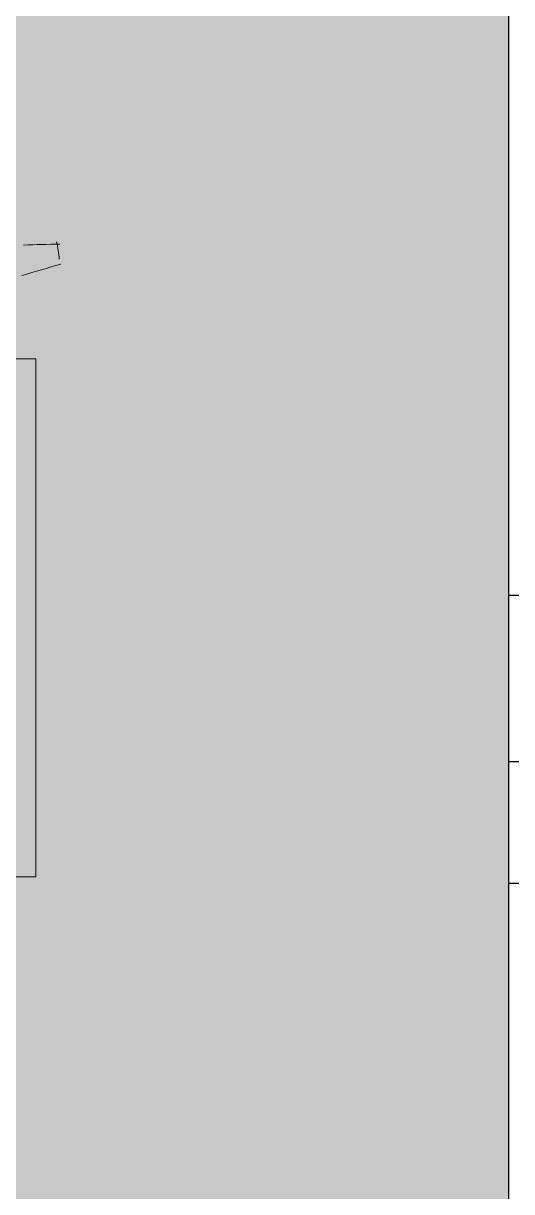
# Model space of a CAD drawing. Header units: millimetres. Extents: x 0 to 90.2, y 0 to 62.5.
# Drawn here: x 72.443 to 73.59, y 35.689 to 38.431 of the extents above; entities that cross this region are included whole.
import ezdxf

# ---------------------------------------------------------------- set-up
doc = ezdxf.new("R2010")
doc.units = ezdxf.units.MM
for name, color, linetype in [('PDF_014405$FT-FIXFIT', 7, 'Continuous'), ('PDF_014405$WA-COL', 7, 'Continuous'), ('PDF_014405$WA-EXT', 7, 'Continuous')]:
    doc.layers.add(name, color=color, linetype=linetype)
doc.layers.add('PDF_014405$HL-TMP', color=7, linetype='Continuous', true_color=0xe6db59)

msp = doc.modelspace()

# ---------------------------------------------------------------- linework, layer by layer
at = {"layer": 'PDF_014405$FT-FIXFIT', "lineweight": 0}
msp.add_lwpolyline([(71.3475, 37.6432), (72.4724, 37.6432), (72.4724, 36.4283), (71.3475, 36.4283)], close=True, dxfattribs=at)
for centre, radius, start, end in [((72.1175, 37.8331), 0.4125, 6.1361, 11.8652), ((72.5853, 34.5945), 3.3187, 90.9753, 92.4424), ((71.5626, 41.0281), 3.3073, 285.3808, 287.0287)]:
    msp.add_arc(centre, radius, start, end, dxfattribs=at)
at = {"layer": 'PDF_014405$HL-TMP', "color": 54, "true_color": 0x999900, "transparency": 33554559}
for points in [[(73.5823, 45.2625), (61.7034, 45.2625), (73.5823, 36.6832)], [(61.7034, 45.2625), (73.5823, 36.6832), (61.7034, 36.6832)], [(73.5823, 36.6832), (61.6584, 36.6832), (73.5823, 33.2335)], [(61.6584, 36.6832), (73.5823, 33.2335), (61.6584, 33.2335)]]:
    msp.add_solid(points, dxfattribs=at)
at = {"layer": 'PDF_014405$WA-COL', "lineweight": 25}
msp.add_lwpolyline([(73.5823, 36.6982), (73.5823, 36.4133), (74.1523, 36.4133), (74.1523, 37.0882), (73.5823, 37.0882), (73.5823, 36.6982), (74.1523, 36.6982)], dxfattribs=at)
at = {"layer": 'PDF_014405$WA-EXT', "lineweight": 25}
for points in [[(73.5823, 40.8679), (73.5823, 37.0882)], [(73.5823, 36.4133), (73.5823, 33.2335)]]:
    msp.add_lwpolyline(points, dxfattribs=at)

doc.saveas('drawing.dxf')
